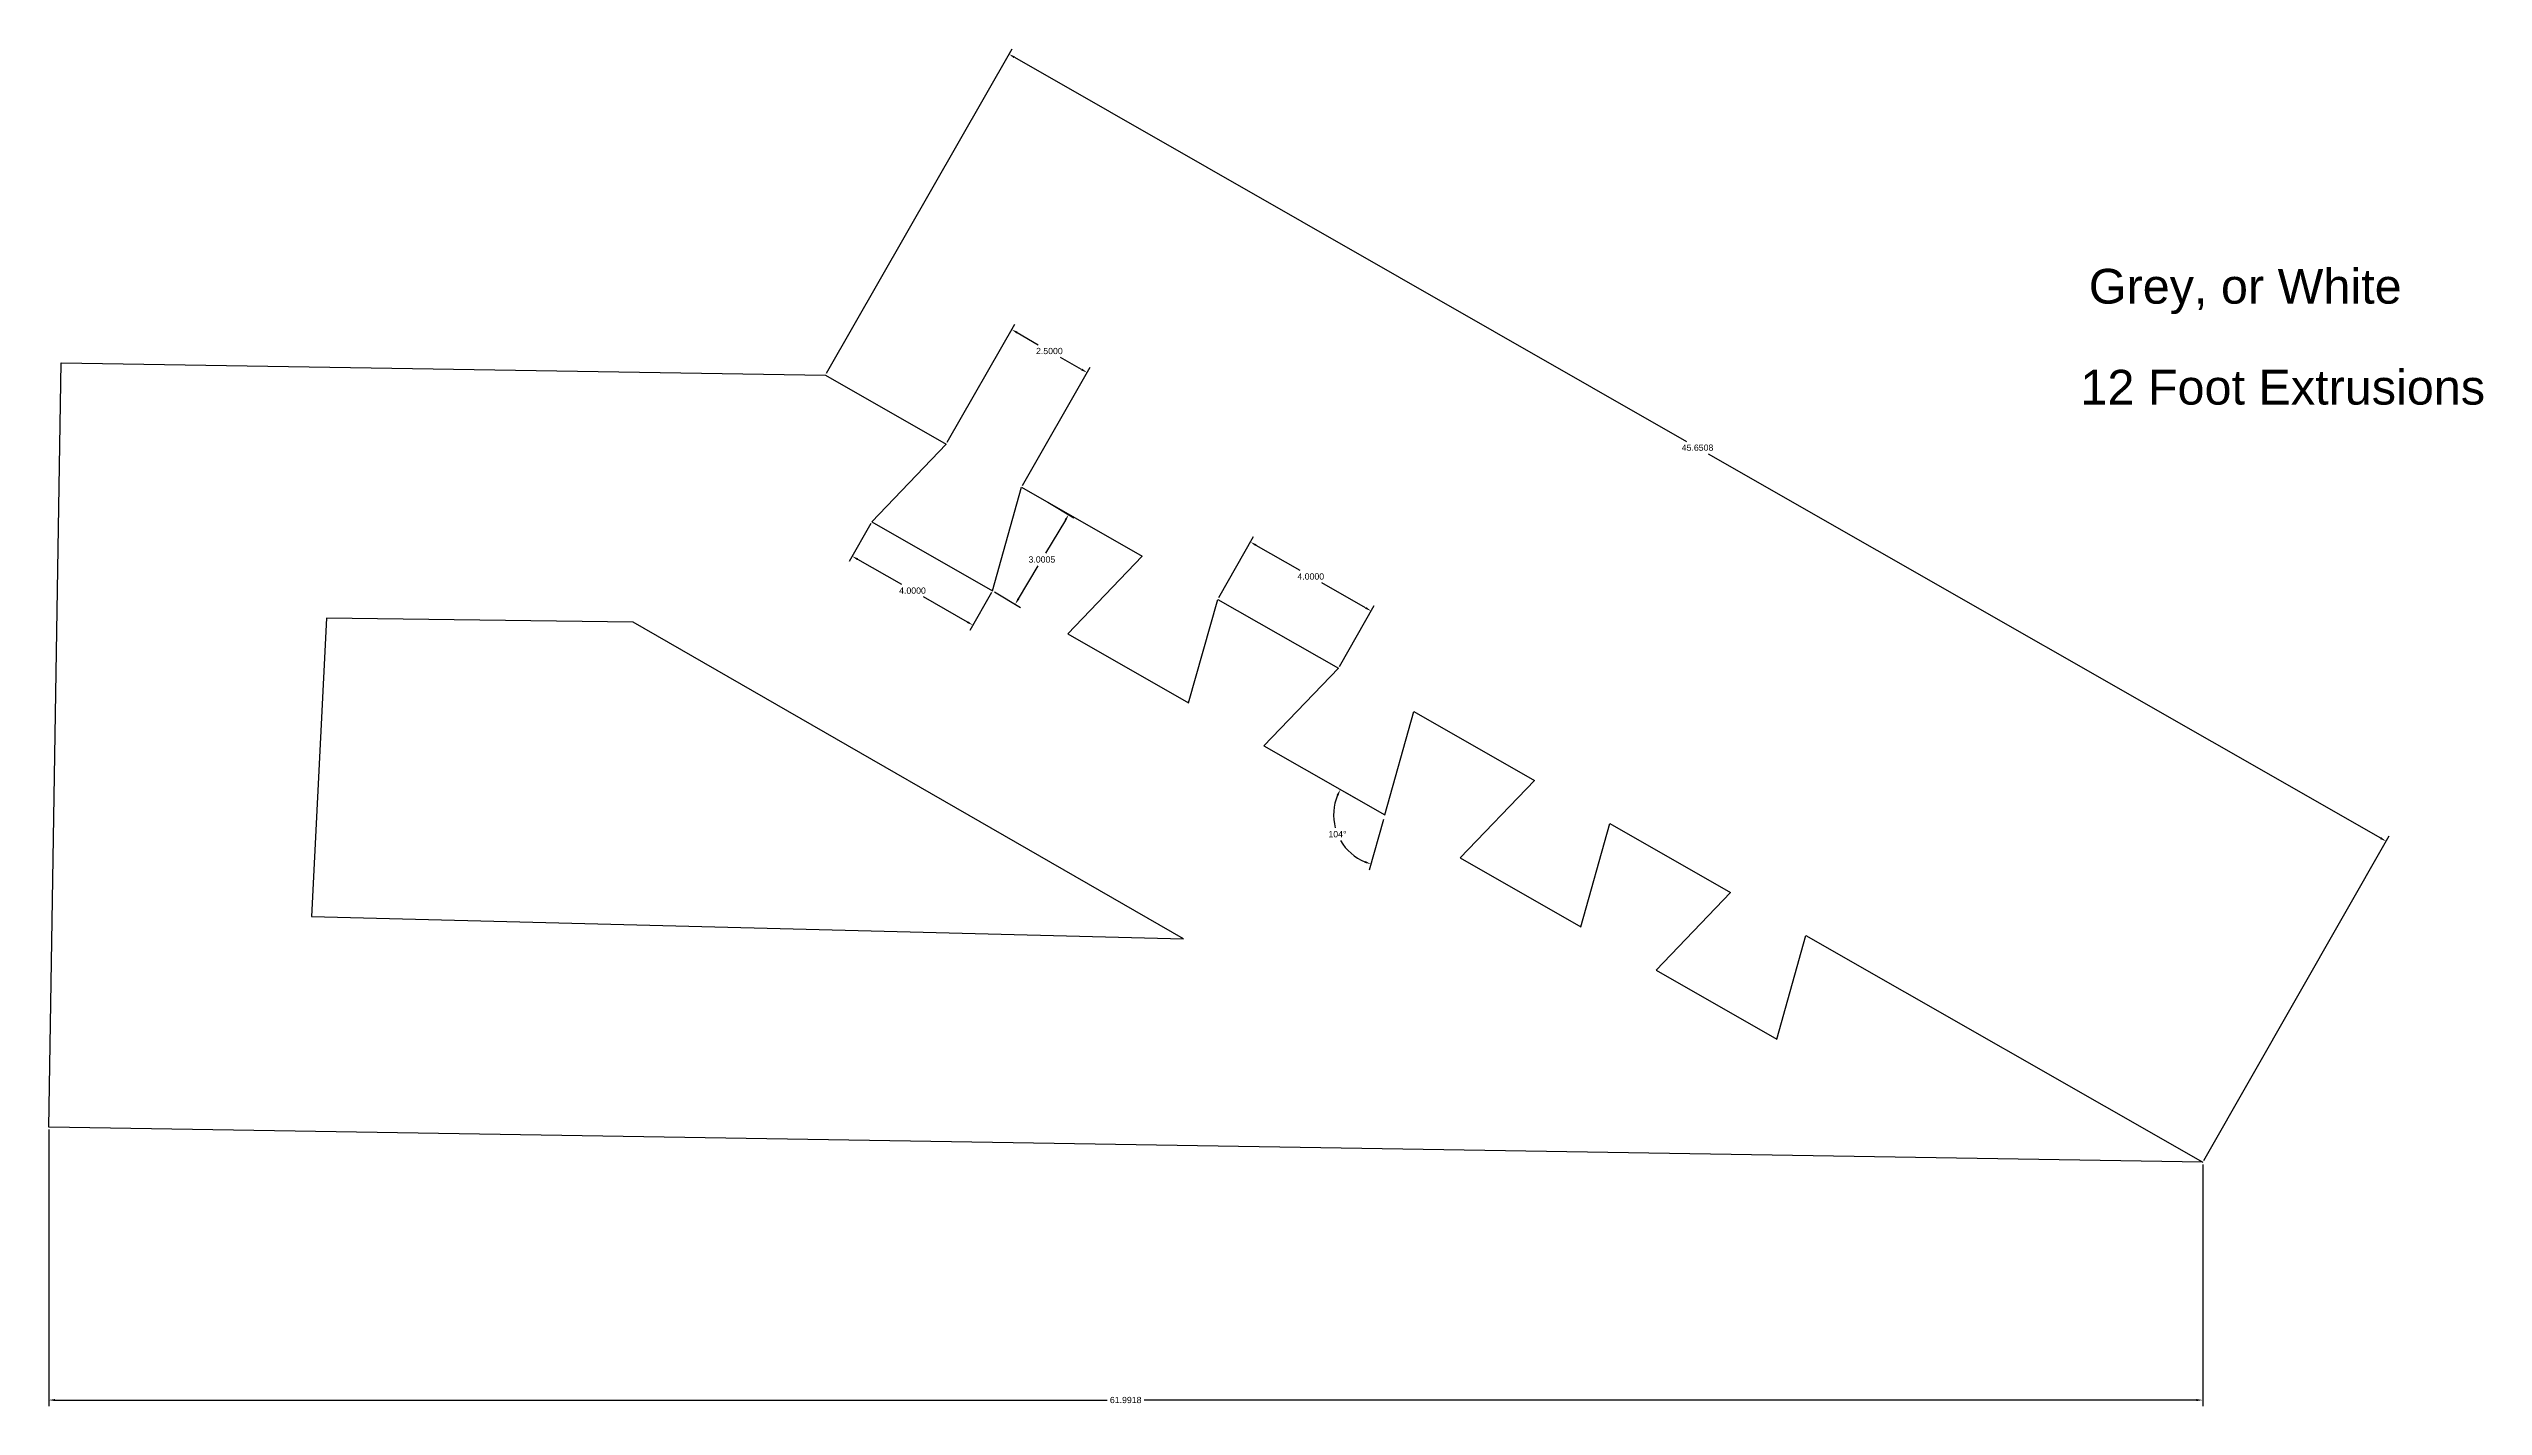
# Model space of a CAD drawing. Extents: x 0 to 70.1, y -8 to 31.
import ezdxf

# ---------------------------------------------------------------- set-up
doc = ezdxf.new("R2010")
doc.units = 0
doc.header["$MEASUREMENT"] = 0
doc.layers.get('0').update_dxf_attribs({"linetype": 'CONTINUOUS'})
doc.layers.get('Defpoints').update_dxf_attribs({"linetype": 'CONTINUOUS'})
doc.styles.get("Standard").update_dxf_attribs({"font": 'ARIAL.TTF'})
doc.dimstyles.get("Standard").update_dxf_attribs({"dimtxt": 0.18, "dimasz": 0.18, "dimexe": 0.18, "dimexo": 0.0625, "dimgap": 0.09, "dimtad": 0, "dimtih": 1, "dimtoh": 1, "dimdec": 4, "dimzin": 0, "dimdsep": 46, "dimtxsty": 'Standard', "dimcen": 0.09, "dimadec": 0, "dimazin": 0, "dimtfac": 1, "dimtdec": 4, "dimtofl": 0, "dimtmove": 0, "dimatfit": 3, "dimfxl": 1, "dimtolj": 1, "dimtzin": 0, "dimarcsym": 0})

# ---------------------------------------------------------------- blocks, each defined once
blk = doc.blocks.new('*D6')
at = {"color": 0, "lineweight": -2}
for p, q in [((25.86, 19.708), (27.803, 23.109)), ((27.87, 22.864), (28.481, 22.515)), ((28.03, 18.468), (29.974, 21.869)), ((29.728, 21.802), (29.118, 22.151))]:
    blk.add_line(p, q, dxfattribs=at)
at = {"color": 0}
for points in [[(27.885, 22.89), (27.855, 22.838), (27.714, 22.953)], [(29.713, 21.776), (29.743, 21.828), (29.885, 21.713)]]:
    blk.add_solid(points, dxfattribs=at)
at = {"layer": 'Defpoints', "color": 0}
for p in [(29.885, 21.713), (25.829, 19.654), (27.999, 18.414)]:
    blk.add_point(p, dxfattribs=at)
at = {"color": 0, "linetype": 'ByBlock', "insert": (28.799, 22.333), "char_height": 0.18, "attachment_point": 5}
blk.add_mtext('\\A1;2.5000', dxfattribs=at)
blk = doc.blocks.new('*D8')
at = {"color": 0, "lineweight": -2}
for p, q in [((23.658, 17.367), (23.034, 16.275)), ((23.28, 16.342), (24.542, 15.621)), ((26.44, 14.536), (25.178, 15.257)), ((27.131, 15.382), (26.507, 14.291))]:
    blk.add_line(p, q, dxfattribs=at)
at = {"color": 0}
for points in [[(23.295, 16.368), (23.265, 16.316), (23.123, 16.431)], [(26.425, 14.51), (26.455, 14.562), (26.596, 14.447)]]:
    blk.add_solid(points, dxfattribs=at)
at = {"layer": 'Defpoints', "color": 0}
for p in [(23.689, 17.421), (27.162, 15.437), (26.596, 14.447)]:
    blk.add_point(p, dxfattribs=at)
at = {"color": 0, "linetype": 'ByBlock', "insert": (24.86, 15.439), "char_height": 0.18, "attachment_point": 5}
blk.add_mtext('\\A1;4.0000', dxfattribs=at)
blk = doc.blocks.new('*D10')
at = {"color": 0, "lineweight": -2}
for p, q in [((28.754, 17.981), (29.507, 17.531)), ((29.26, 17.469), (28.692, 16.517)), ((27.907, 15.202), (28.475, 16.153)), ((27.216, 15.405), (27.969, 14.955))]:
    blk.add_line(p, q, dxfattribs=at)
at = {"color": 0}
for points in [[(29.286, 17.454), (29.235, 17.484), (29.353, 17.624)], [(27.881, 15.217), (27.933, 15.186), (27.815, 15.047)]]:
    blk.add_solid(points, dxfattribs=at)
at = {"layer": 'Defpoints', "color": 0}
for p in [(28.7, 18.013), (29.353, 17.624), (27.162, 15.437)]:
    blk.add_point(p, dxfattribs=at)
at = {"color": 0, "linetype": 'ByBlock', "insert": (28.584, 16.335), "char_height": 0.18, "attachment_point": 5}
blk.add_mtext('\\A1;3.0005', dxfattribs=at)
blk = doc.blocks.new('*D13')
at = {"color": 0, "lineweight": -2}
for p, q in [((22.387, 21.693), (27.724, 31.033)), ((27.791, 30.787), (47.134, 19.734)), ((67.114, 8.317), (47.771, 19.37)), ((62.023, -0.956), (67.36, 8.384))]:
    blk.add_line(p, q, dxfattribs=at)
at = {"color": 0}
for points in [[(27.806, 30.813), (27.776, 30.761), (27.635, 30.877)], [(67.1, 8.291), (67.129, 8.343), (67.271, 8.227)]]:
    blk.add_solid(points, dxfattribs=at)
at = {"layer": 'Defpoints', "color": 0}
for p in [(22.356, 21.638), (67.271, 8.227), (61.992, -1.011)]:
    blk.add_point(p, dxfattribs=at)
at = {"color": 0, "linetype": 'ByBlock', "insert": (47.453, 19.552), "char_height": 0.18, "attachment_point": 5}
blk.add_mtext('\\A1;45.6508', dxfattribs=at)
blk = doc.blocks.new('*D26')
at = {"color": 0, "lineweight": -2}
for p, q in [((0, -0.062), (0, -8.031)), ((61.992, -1.073), (61.992, -8.031)), ((0.18, -7.851), (30.462, -7.851)), ((61.812, -7.851), (31.53, -7.851))]:
    blk.add_line(p, q, dxfattribs=at)
at = {"color": 0}
for points in [[(0.18, -7.821), (0.18, -7.881), (0, -7.851)], [(61.812, -7.881), (61.812, -7.821), (61.992, -7.851)]]:
    blk.add_solid(points, dxfattribs=at)
at = {"layer": 'Defpoints', "color": 0}
for p in [(0, 0), (61.992, -1.011), (61.992, -7.851)]:
    blk.add_point(p, dxfattribs=at)
at = {"color": 0, "linetype": 'ByBlock', "insert": (30.996, -7.851), "char_height": 0.18, "attachment_point": 5}
blk.add_mtext('\\A1;61.9918', dxfattribs=at)
blk = doc.blocks.new('*D30')
at = {"color": 0, "lineweight": -2}
for p, q in [((33.674, 15.243), (34.675, 16.995)), ((34.742, 16.749), (36.004, 16.028)), ((37.902, 14.943), (36.64, 15.664)), ((37.147, 13.258), (38.148, 15.01))]:
    blk.add_line(p, q, dxfattribs=at)
at = {"color": 0}
for points in [[(34.757, 16.775), (34.727, 16.723), (34.586, 16.838)], [(37.887, 14.917), (37.917, 14.969), (38.059, 14.854)]]:
    blk.add_solid(points, dxfattribs=at)
at = {"layer": 'Defpoints', "color": 0}
for p in [(33.643, 15.189), (38.059, 14.854), (37.116, 13.204)]:
    blk.add_point(p, dxfattribs=at)
at = {"color": 0, "linetype": 'ByBlock', "insert": (36.322, 15.846), "char_height": 0.18, "attachment_point": 5}
blk.add_mtext('\\A1;4.0000', dxfattribs=at)
blk = doc.blocks.new('*D32')
at = {"color": 0, "lineweight": -2}
for p, q in [((38.331, 9.054), (37.018, 9.805)), ((38.412, 8.856), (38.003, 7.4))]:
    blk.add_line(p, q, dxfattribs=at)
for start, end in [(157.28209, 194.73646), (210.2434, 247.26439)]:
    blk.add_arc((38.449, 8.987), 1.469, start, end, dxfattribs=at)
at = {"color": 0}
for points in [[(37.121, 9.541), (37.068, 9.567), (37.174, 9.716)], [(37.872, 7.604), (37.892, 7.661), (38.052, 7.573)]]:
    blk.add_solid(points, dxfattribs=at)
at = {"color": 0, "linetype": 'ByBlock', "insert": (37.09, 8.43), "char_height": 0.18, "attachment_point": 5}
blk.add_mtext('\\A1;104%%d', dxfattribs=at)

msp = doc.modelspace()

# ---------------------------------------------------------------- linework, layer by layer
at = {"color": 7}
msp.add_lwpolyline([(61.99176, -1.01074), (0, 0), (0.35865, 21.99708), (22.35572, 21.63843), (25.8287, 19.65387), (23.6891, 17.42125), (27.16207, 15.43669), (27.9993, 18.41353), (31.47228, 16.42897), (29.33268, 14.19634), (32.80565, 12.21179), (33.64289, 15.18862), (37.11586, 13.20407), (34.97626, 10.97144), (38.44923, 8.98689), (39.28647, 11.96372), (42.75944, 9.97916), (40.61984, 7.74654), (44.09281, 5.76198), (44.93005, 8.73882), (48.40302, 6.75426), (46.26342, 4.52164), (49.73639, 2.53708), (50.57363, 5.51391)], close=True, dxfattribs=at)
at = {"color": 3, "linetype": 'ByBlock'}
msp.add_lwpolyline([(7.99505, 14.64795), (7.55961, 6.05797), (32.65659, 5.42461), (16.82254, 14.52919), (7.99505, 14.64795)], dxfattribs=at)

# ---------------------------------------------------------------- texts
at = {"linetype": 'ByBlock', "char_height": 1, "attachment_point": 1}
for s, insert, width in [('Grey, or White', (58.7143, 24.6973), 14.2002629), ('12 Foot Extrusions', (58.47225, 21.7927), 11.6990802)]:
    msp.add_mtext(s, dxfattribs=dict(at, insert=insert, width=width))

# ---------------------------------------------------------------- dimensions: what is measured, and where the dimension line sits
at = {"color": 1}
for base, p1, p2, angle, picture, middle in [((67.270679, 8.227372), (22.355724, 21.638428), (61.991761, -1.010735), 330.2551187, '*D13', (47.452661, 19.551954)), ((29.88463, 21.71285), (25.8287, 19.65387), (27.9993, 18.41353), 330.2551187, '*D6', (28.79933, 22.33302)), ((29.35264, 17.62353), (27.16207, 15.43669), (28.70007, 18.01309), 59.1645572, '*D10', (28.58364, 16.33533)), ((26.59647, 14.44689), (23.6891, 17.42125), (27.16207, 15.43669), 330.2551187, '*D8', (24.85999, 15.43917))]:
    dim = msp.add_linear_dim(base=base, p1=p1, p2=p2, angle=angle, dimstyle='Standard', override={"dimtmove": 2}, dxfattribs=at)
    dim.commit()
    dim.dimension.update_dxf_attribs({"geometry": picture, "text_midpoint": middle})
dim = msp.add_linear_dim(base=(38.05852, 14.85373), p1=(33.64289, 15.18862), p2=(37.11586, 13.20407), angle=330.2551187, dimstyle='Standard', override={"dimtmove": 2})
dim.commit()
dim.dimension.update_dxf_attribs({"geometry": '*D30', "text_midpoint": (36.32204, 15.84601)})
dim = msp.add_angular_dim_3p(base=(36.98609, 8.86058), center=(38.44923, 8.98689), p1=(38.38548, 9.02332), p2=(38.42935, 8.9162), dimstyle='Standard', override={"dimtmove": 2})
dim.commit()
dim.dimension.update_dxf_attribs({"geometry": '*D32', "text_midpoint": (37.09022, 8.43026)})
dim = msp.add_linear_dim(base=(61.99176, -7.85074), p1=(0, 0), p2=(61.99176, -1.01074), dimstyle='Standard', override={"dimtmove": 2})
dim.commit()
dim.dimension.update_dxf_attribs({"geometry": '*D26', "text_midpoint": (30.99588, -7.85074)})

doc.saveas('drawing.dxf')
